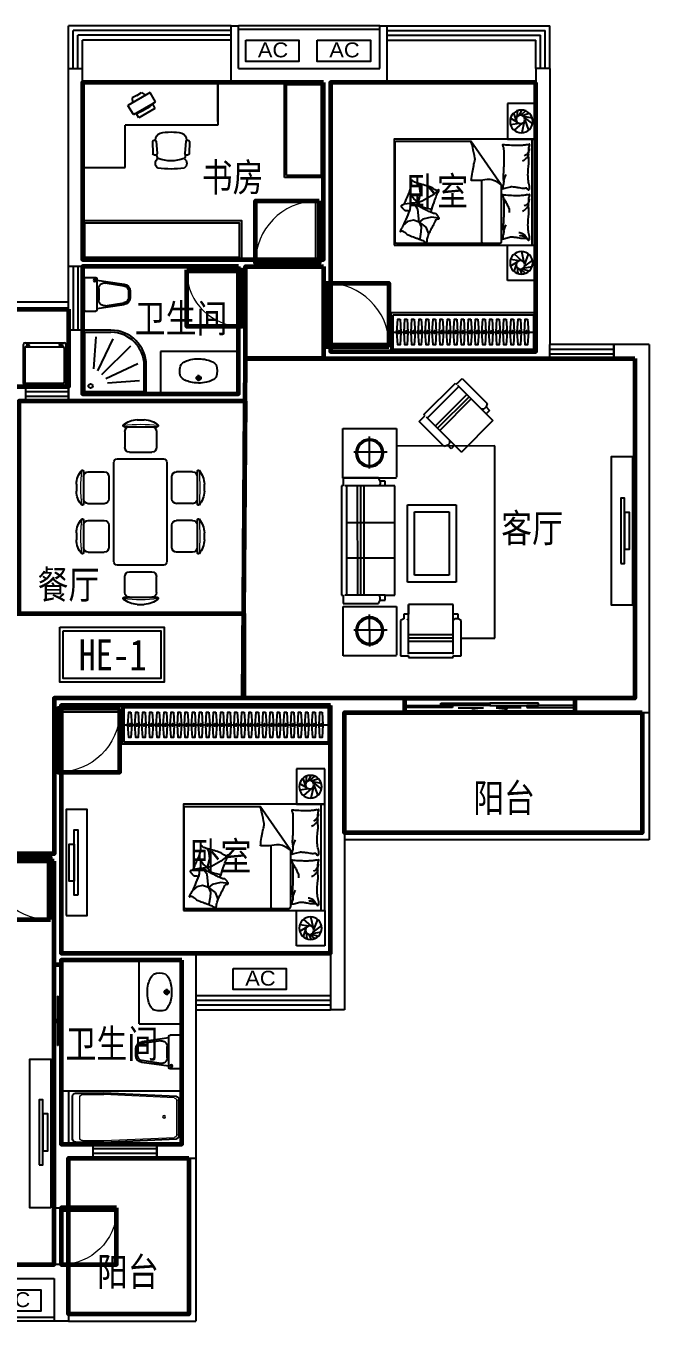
# Model space of a CAD drawing. Extents: x -454651 to -430251, y -755014 to -736714.
# Drawn here: x -439051 to -430251, y -755014 to -736714 of the extents above; entities that cross this region are included whole.
import ezdxf

# ---------------------------------------------------------------- set-up
doc = ezdxf.new("R2010")
doc.units = 0
doc.header["$LTSCALE"] = 1000
doc.header["$MEASUREMENT"] = 0
doc.layers.get('0').update_dxf_attribs({"linetype": 'CONTINUOUS'})
for name, color, linetype in [('0-栏杆', 165, 'CONTINUOUS'), ('area', 6, 'CONTINUOUS'), ('BATH', 8, 'CONTINUOUS'), ('F', 8, 'CONTINUOUS'), ('FUR', 8, 'CONTINUOUS'), ('K_EQUIPMENT', 89, 'CONTINUOUS'), ('LVTRY', 187, 'CONTINUOUS'), ('text', 75, 'CONTINUOUS'), ('WALL', 2, 'CONTINUOUS'), ('WC', 157, 'CONTINUOUS'), ('WINDOW', 4, 'CONTINUOUS'), ('家具', 8, 'CONTINUOUS')]:
    doc.layers.add(name, color=color, linetype=linetype)
doc.layers.add('GT_书房', color=205, linetype='CONTINUOUS', lineweight=60, true_color=0x8059a6)
for name, color, linetype, lineweight in [('GT_卧室', 1, 'CONTINUOUS', 60), ('GT_卫生间', 5, 'CONTINUOUS', 60), ('GT_客厅', 2, 'CONTINUOUS', 60), ('GT_过道', 30, 'CONTINUOUS', 60), ('GT_门', 245, 'CONTINUOUS', 60), ('GT_阳台', 6, 'CONTINUOUS', 60), ('GT_餐厅', 3, 'CONTINUOUS', 60)]:
    doc.layers.add(name, color=color, linetype=linetype, lineweight=lineweight)
doc.layers.get('area').off()
doc.styles.add('DIM_FONT', font='ZBTXT.shx', dxfattribs={"width": 0.8})
doc.styles.add('HZ', font='zbtxt.shx', dxfattribs={"bigfont": 'zbhz.shx'})
doc.styles.add('黑体', font='simhei.ttf')

# ---------------------------------------------------------------- blocks, each defined once
blk = doc.blocks.new('$PLAN$00000401')
for p, q in [((-276, 0), (276, 0)), ((-300, -576), (-300, -24)), ((-276, -528), (-276, -36)), ((-264, -24), (264, -24)), ((276, -36), (276, -528)), ((300, -24), (300, -576)), ((264, -540), (-264, -540)), ((276, -600), (-276, -600)), ((-218, -582), (-242, -558))]:
    blk.add_line(p, q)
for centre, radius in [((-230, -570), 23.2), ((-230, -570), 17.2), ((234, -568), 17.2)]:
    blk.add_circle(centre, radius)
for centre, radius, start, end in [((-276, -24), 24, 90, 180), ((276, -24), 24, 0, 90), ((-264, -36), 12, 90, 180), ((264, -36), 12, 0, 90), ((-264, -528), 12, 180, 270), ((264, -528), 12, 270, 360), ((-276, -576), 24, 180, 270), ((276, -576), 24, 270, 360)]:
    blk.add_arc(centre, radius, start, end)
blk = doc.blocks.new('A$C4CF52FF8')
at = {"layer": 'WC'}
for p, q in [((0, 635), (0, 485)), ((15, 650), (460, 650)), ((475, 635), (475, 485)), ((14, 470), (461, 470)), ((37, 470), (92, 87)), ((157, 445), (318, 445)), ((438, 470), (383, 87)), ((77, 355), (117, 90)), ((398, 355), (358, 90)), ((191, 25), (284, 25)), ((191, 0), (284, 0))]:
    blk.add_line(p, q, dxfattribs=at)
blk.add_circle((40, 504), 16.5, dxfattribs=at)
for centre, radius, start, end in [((15, 635), 15, 90, 180), ((460, 635), 15, 360, 450), ((15, 485), 15, 180, 270), ((157, 365), 80, 90, 187.4119), ((318, 365), 80, 352.5881, 450), ((460, 485), 15, 270, 360), ((191, 100), 100, 187.4119, 270), ((191, 100), 75, 187.4119, 270), ((284, 100), 75, 270, 352.5881), ((284, 100), 100, 270, 352.5881)]:
    blk.add_arc(centre, radius, start, end, dxfattribs=at)
at = {"layer": 'WC', "style": 'DIM_FONT', "oblique": -180, "text_generation_flag": 4, "width": 0.8, "flags": 9}
for tag in ['YSIZE', 'XSIZE']:
    blk.add_attdef(tag, (237, 650), '', height=0.5, rotation=180, dxfattribs=at)
blk = doc.blocks.new('A$C7D3573B7')
at = {"layer": 'WC'}
for p, q in [((242, 395), (243, 305)), ((197, 349), (287, 350))]:
    blk.add_line(p, q, dxfattribs=at)
at = {"layer": 'WC', "ltscale": 10}
for p, q in [((490, 335), (492, 332)), ((492, 328), (493, 332))]:
    blk.add_line(p, q, dxfattribs=at)
for points in [[(-11, 334, -0.098208), (49, 381, -0.066287), (132, 409, -0.052428), (243, 420, -0.052428), (353, 407, -0.066287), (436, 377, -0.093876), (493, 332, -0.171377)], [(-11, 334, 0.172546), (-9, 165, 0.726395)], [(495, 329, -0.172546), (490, 160, -0.726395)], [(490, 160, -0.091341), (433, 117, -0.066287), (350, 88, -0.052428), (240, 77, -0.052428), (129, 90, -0.066287), (47, 120, -0.091756), (-9, 165, -0.171377)]]:
    blk.add_lwpolyline(points, format="xyb", dxfattribs=at)
at = {"layer": 'WC'}
blk.add_circle((242, 350), 30, dxfattribs=at)
at = {"layer": 'WC', "ltscale": 10}
blk.add_circle((242, 350), 25, dxfattribs=at)
blk.add_arc((492, 332), 1, 359.4693, 408.1469, dxfattribs=at)
blk = doc.blocks.new('淋浴间800x800')
at = {"layer": 'WC'}
for p, q in [((356, 800), (0, 800)), ((0, 0), (0, 800)), ((356, 773), (27, 773)), ((27, 27), (27, 773)), ((141, 314), (172, 716)), ((192, 290), (386, 692)), ((243, 243), (604, 603)), ((290, 192), (693, 383)), ((773, 27), (773, 356)), ((800, 0), (800, 356)), ((313, 140), (715, 168)), ((773, 27), (27, 27)), ((800, 0), (0, 0))]:
    blk.add_line(p, q, dxfattribs=at)
blk.add_circle((100, 100), 26.7, dxfattribs=at)
for radius in [444, 418]:
    blk.add_arc((356, 356), radius, 0, 90, dxfattribs=at)
blk = doc.blocks.new('A$C79890BC7')
at = {"color": 252}
for points in [[(2140, 718159), (2091, 718159), (2091, 719080), (2140, 719080)], [(2091, 718359), (2018, 718359), (2018, 718880), (2091, 718880)]]:
    blk.add_lwpolyline(points, close=True, dxfattribs=at)
blk = doc.blocks.new('A$C451C0F04')
at = {"layer": 'F'}
for p, q in [((462, 3942, 0), (108, 3588, 0)), ((526, 3846, 0), (124, 3444, 0)), ((542, 3862, 0), (462, 3942, 0)), ((558, 3878, 0), (542, 3862, 0)), ((1004, 3432, 0), (558, 3878, 0)), ((365, 3685, 0), (811, 3239, 0)), ((397, 3717, 0), (843, 3271, 0)), ((956, 3384, 0), (510, 3830, 0)), ((124, 3540, 0), (75, 3492, 0)), ((75, 3492, 0), (124, 3444, 0)), ((108, 3588, 0), (124, 3540, 0)), ((124, 3540, 0), (156, 3508, 0)), ((156, 3508, 0), (188, 3508, 0)), ((333, 3653, 0), (779, 3207, 0)), ((124, 3444, 0), (27, 3347, 0)), ((27, 3347, 0), (473, 2901, 0)), ((972, 3400, 0), (473, 2901, 0)), ((714, 2982, 0), (1068, 3335, 0)), ((988, 3416, 0), (1004, 3432, 0)), ((1068, 3335, 0), (988, 3416, 0)), ((2145, 3234, 0), (1391, 3234, 0)), ((1391, 3234, 0), (1391, 2546, 0)), ((1768, 2669, 0), (1768, 3121, 0)), ((2145, 2535, 0), (2145, 3234, 0)), ((0, 273, 0), (1, 2989, 0)), ((1, 2989, 0), (1391, 2988, 0)), ((473, 2901, 0), (569, 2998, 0)), ((569, 2998, 0), (618, 2949, 0)), ((618, 2949, 0), (666, 2998, 0)), ((634, 3030, 0), (634, 3062, 0)), ((666, 2998, 0), (634, 3030, 0)), ((666, 2998, 0), (714, 2982, 0)), ((1522, 2900, 0), (1993, 2900, 0)), ((1391, 2535, 0), (2145, 2535, 0)), ((1414, 2426, 0), (1551, 2426, 0)), ((1414, 879, 0), (1414, 2426, 0)), ((1551, 2494, 0), (1619, 2494, 0)), ((1551, 2426, 0), (1551, 2494, 0)), ((1551, 2426, 0), (1642, 2426, 0)), ((1619, 2494, 0), (1642, 2540, 0)), ((1619, 2494, 0), (1619, 2449, 0)), ((1619, 2449, 0), (1642, 2426, 0)), ((1642, 2540, 0), (2142, 2539, 0)), ((1642, 2426, 0), (2120, 2426, 0)), ((1846, 879, 0), (1847, 2426, 0)), ((1892, 879, 0), (1892, 2426, 0)), ((1937, 879, 0), (1938, 2426, 0)), ((2097, 2426, 0), (2097, 879, 0)), ((2142, 2539, 0), (2142, 2426, 0)), ((2142, 2426, 0), (2165, 2426, 0)), ((2165, 2426, 0), (2165, 879, 0)), ((546, 2157, 0), (545, 1064, 0)), ((1234, 2157, 0), (546, 2157, 0)), ((1134, 2057, 0), (646, 2057, 0)), ((646, 2057, 0), (646, 1164, 0)), ((1133, 1164, 0), (1134, 2057, 0)), ((1233, 1064, 0), (1234, 2157, 0)), ((1414, 1903, 0), (2097, 1902, 0)), ((1414, 1402, 0), (2097, 1402, 0)), ((646, 1164, 0), (1133, 1164, 0)), ((545, 1064, 0), (1233, 1064, 0)), ((588, 751, 0), (1218, 751, 0)), ((588, 614, 0), (588, 751, 0)), ((1218, 751, 0), (1218, 614, 0)), ((1218, 46, 0), (1218, 751, 0)), ((1551, 879, 0), (1414, 879, 0)), ((1551, 811, 0), (1551, 879, 0)), ((1551, 879, 0), (1642, 879, 0)), ((1619, 811, 0), (1551, 811, 0)), ((1619, 856, 0), (1642, 879, 0)), ((1619, 811, 0), (1619, 856, 0)), ((1642, 765, 0), (1619, 811, 0)), ((1642, 879, 0), (2119, 879, 0)), ((2142, 765, 0), (1642, 765, 0)), ((2142, 879, 0), (2142, 765, 0)), ((2165, 879, 0), (2142, 879, 0)), ((519, 614, 0), (588, 614, 0)), ((519, 546, 0), (519, 614, 0)), ((587, 46, 0), (588, 614, 0)), ((1218, 614, 0), (1286, 614, 0)), ((1286, 614, 0), (1286, 546, 0)), ((2144, 721, 0), (1391, 721, 0)), ((1391, 721, 0), (1391, 33, 0)), ((1767, 156, 0), (1768, 608, 0)), ((2144, 23, 0), (2144, 721, 0)), ((474, 523, 0), (519, 546, 0)), ((474, 23, 0), (474, 523, 0)), ((519, 546, 0), (565, 546, 0)), ((565, 546, 0), (588, 523, 0)), ((1243, 546, 0), (1220, 523, 0)), ((1286, 546, 0), (1332, 523, 0)), ((1332, 523, 0), (1332, 23, 0)), ((1521, 388, 0), (1992, 388, 0)), ((474, 273, 0), (0, 273, 0)), ((588, 319, 0), (1218, 319, 0)), ((588, 273, 0), (1218, 273, 0)), ((588, 228, 0), (1218, 228, 0)), ((587, 23, 0), (474, 23, 0)), ((587, 0, 0), (587, 23, 0)), ((1218, 0, 0), (587, 0, 0)), ((1218, 68, 0), (587, 68, 0)), ((1218, 23, 0), (1218, 0, 0)), ((1332, 23, 0), (1218, 23, 0)), ((1391, 23, 0), (2144, 23, 0))]:
    blk.add_line(p, q, dxfattribs=at)
for centre, radius in [((1768, 2890, 0), 196), ((1768, 2890, 0), 176), ((1768, 377, 0), 196), ((1768, 377, 0), 176)]:
    blk.add_circle(centre, radius, dxfattribs=at)
blk = doc.blocks.new('dwaddddd')
at = {"layer": 'F'}
for p, q in [((803767, 162572), (804227, 162572)), ((803772, 162504), (803772, 162279)), ((803947, 162672), (804047, 162672)), ((804222, 162504), (804222, 162279)), ((804454, 162572), (804914, 162572)), ((804459, 162504), (804459, 162279)), ((804634, 162672), (804733, 162672)), ((804909, 162504), (804909, 162279)), ((805040, 162143), (803640, 162143)), ((803840, 162212), (804155, 162212)), ((804526, 162212), (804841, 162212)), ((803136, 161993), (803136, 161533)), ((803203, 161988), (803428, 161988)), ((803590, 162093), (803590, 161443)), ((805090, 161443), (805090, 162093)), ((805478, 161988), (805253, 161988)), ((805545, 161993), (805545, 161533)), ((803036, 161813), (803036, 161714)), ((803496, 161921), (803496, 161606)), ((805185, 161921), (805185, 161606)), ((805645, 161813), (805645, 161714)), ((803203, 161538), (803428, 161538)), ((805478, 161538), (805253, 161538)), ((803640, 161393), (805040, 161393)), ((803772, 161031), (803772, 161256)), ((804155, 161323), (803840, 161323)), ((804222, 161031), (804222, 161256)), ((804459, 161031), (804459, 161256)), ((804841, 161323), (804526, 161323)), ((804909, 161031), (804909, 161256)), ((804227, 160963), (803767, 160963)), ((804047, 160863), (803947, 160863)), ((804914, 160963), (804454, 160963)), ((804733, 160863), (804634, 160863))]:
    blk.add_line(p, q, dxfattribs=at)
for centre, radius, start, end in [((803758, 162588), 10, 130.7265, 202.67), ((803767, 162592), 20, 202.67, 270), ((803957, 162356), 316, 91.7651, 130.7265), ((803840, 162504), 67.5, 90, 180), ((804037, 162356), 316, 49.2735, 88.2349), ((804155, 162504), 67.5, 0, 90), ((804227, 162592), 20, 270, 337.33), ((804236, 162588), 10, 337.33, 49.2735), ((804445, 162588), 10, 130.7265, 202.67), ((804454, 162592), 20, 202.67, 270), ((804644, 162356), 316, 91.7651, 130.7265), ((804526, 162504), 67.5, 90, 180), ((804724, 162356), 316, 49.2735, 88.2349), ((804841, 162504), 67.5, 0, 90), ((804914, 162592), 20, 270, 337.33), ((804923, 162588), 10, 337.33, 49.2735), ((803640, 162093), 50, 90, 180), ((803840, 162279), 67.5, 180, 270), ((804155, 162279), 67.5, 270, 0), ((804526, 162279), 67.5, 180, 270), ((804841, 162279), 67.5, 270, 0), ((805040, 162093), 50, 0, 90), ((803351, 161803), 316, 139.2735, 178.2349), ((803120, 162002), 10, 67.33, 139.2735), ((803116, 161993), 20, 360, 67.33), ((803203, 161921), 67.5, 90, 180), ((803428, 161921), 67.5, 360, 90), ((805253, 161921), 67.5, 90, 180), ((805478, 161921), 67.5, 0, 90), ((805565, 161993), 20, 112.67, 180), ((805561, 162002), 10, 40.7265, 112.67), ((805330, 161803), 316, 1.7651, 40.7265), ((803351, 161723), 316, 181.7651, 220.7265), ((803203, 161606), 67.5, 180, 270), ((803428, 161606), 67.5, 270, 360), ((805253, 161606), 67.5, 180, 270), ((805478, 161606), 67.5, 270, 0), ((805330, 161723), 316, 319.2735, 358.2349), ((803120, 161524), 10, 220.7265, 292.67), ((803116, 161533), 20, 292.67, 360), ((803640, 161443), 50, 180, 270), ((805040, 161443), 50, 270, 0), ((805565, 161533), 20, 180, 247.33), ((805561, 161524), 10, 247.33, 319.2735), ((803840, 161256), 67.5, 90, 180), ((804155, 161256), 67.5, 0, 90), ((804526, 161256), 67.5, 90, 180), ((804841, 161256), 67.5, 0, 90), ((803758, 160947), 10, 157.33, 229.2735), ((803767, 160943), 20, 90, 157.33), ((803957, 161179), 316, 229.2735, 268.2349), ((803840, 161031), 67.5, 180, 270), ((804037, 161179), 316, 271.7651, 310.7265), ((804155, 161031), 67.5, 270, 0), ((804227, 160943), 20, 22.67, 90), ((804236, 160947), 10, 310.7265, 22.67), ((804454, 160943), 20, 90, 157.33), ((804445, 160947), 10, 157.33, 229.2735), ((804644, 161179), 316, 229.2735, 268.2349), ((804526, 161031), 67.5, 180, 270), ((804724, 161179), 316, 271.7651, 310.7265), ((804841, 161031), 67.5, 270, 0), ((804914, 160943), 20, 22.67, 90), ((804923, 160947), 10, 310.7265, 22.67)]:
    blk.add_arc(centre, radius, start, end, dxfattribs=at)
at = {"layer": 'F', "lineweight": 13}
for centre, start, end in [((803997, 159894), 84.8023, 95.1977), ((804684, 159894), 84.8023, 95.1977), ((805814, 161763), 174.8023, 185.1977), ((802867, 161763), 354.8023, 5.1977), ((803997, 163641), 264.8023, 275.1977), ((804684, 163641), 264.8023, 275.1977)]:
    blk.add_arc(centre, 2713, start, end, dxfattribs=at)
blk = doc.blocks.new('*U26')
blk.add_line((-970, -275), (1013, -275))
for points in [[(-1000, 0), (1043, 0), (1043, -550), (-1000, -550)], [(-970, -30), (1013, -30), (1013, -520), (-970, -520)]]:
    blk.add_lwpolyline(points, close=True)
at = {"elevation": 0}
for points in [[(-874, -95), (-862, -275), (-874, -455), (-906, -455), (-918, -275), (-906, -95)], [(-774, -95), (-762, -275), (-774, -455), (-806, -455), (-818, -275), (-806, -95)], [(-674, -95), (-662, -275), (-674, -455), (-706, -455), (-718, -275), (-706, -95)], [(-574, -95), (-562, -275), (-574, -455), (-606, -455), (-618, -275), (-606, -95)], [(-474, -95), (-462, -275), (-474, -455), (-506, -455), (-518, -275), (-506, -95)], [(-374, -95), (-362, -275), (-374, -455), (-406, -455), (-418, -275), (-406, -95)], [(-274, -95), (-262, -275), (-274, -455), (-306, -455), (-318, -275), (-306, -95)], [(-174, -95), (-162, -275), (-174, -455), (-206, -455), (-218, -275), (-206, -95)], [(-74, -95), (-62, -275), (-74, -455), (-106, -455), (-118, -275), (-106, -95)], [(26, -95), (38, -275), (26, -455), (-6, -455), (-18, -275), (-6, -95)], [(126, -95), (138, -275), (126, -455), (94, -455), (82, -275), (94, -95)], [(226, -95), (238, -275), (226, -455), (194, -455), (182, -275), (194, -95)], [(326, -95), (338, -275), (326, -455), (294, -455), (282, -275), (294, -95)], [(426, -95), (438, -275), (426, -455), (394, -455), (382, -275), (394, -95)], [(526, -95), (538, -275), (526, -455), (494, -455), (482, -275), (494, -95)], [(626, -95), (638, -275), (626, -455), (594, -455), (582, -275), (594, -95)], [(726, -95), (738, -275), (726, -455), (694, -455), (682, -275), (694, -95)], [(826, -95), (838, -275), (826, -455), (794, -455), (782, -275), (794, -95)], [(926, -95), (938, -275), (926, -455), (894, -455), (882, -275), (894, -95)]]:
    blk.add_lwpolyline(points, close=True, dxfattribs=at)
at = {"ltscale": 15, "elevation": 0}
for points in [[(-894, -255), (-886, -255), (-886, -295), (-894, -295)], [(-794, -255), (-786, -255), (-786, -295), (-794, -295)], [(-694, -255), (-686, -255), (-686, -295), (-694, -295)], [(-594, -255), (-586, -255), (-586, -295), (-594, -295)], [(-494, -255), (-486, -255), (-486, -295), (-494, -295)], [(-394, -255), (-386, -255), (-386, -295), (-394, -295)], [(-294, -255), (-286, -255), (-286, -295), (-294, -295)], [(-194, -255), (-186, -255), (-186, -295), (-194, -295)], [(-94, -255), (-86, -255), (-86, -295), (-94, -295)], [(6, -255), (14, -255), (14, -295), (6, -295)], [(106, -255), (114, -255), (114, -295), (106, -295)], [(206, -255), (214, -255), (214, -295), (206, -295)], [(306, -255), (314, -255), (314, -295), (306, -295)], [(406, -255), (414, -255), (414, -295), (406, -295)], [(506, -255), (514, -255), (514, -295), (506, -295)], [(606, -255), (614, -255), (614, -295), (606, -295)], [(706, -255), (714, -255), (714, -295), (706, -295)], [(806, -255), (814, -255), (814, -295), (806, -295)], [(906, -255), (914, -255), (914, -295), (906, -295)]]:
    blk.add_lwpolyline(points, close=True, dxfattribs=at)
blk = doc.blocks.new('*U27')
blk.add_line((-970, -275), (1913, -275))
for points in [[(-1000, 0), (1943, 0), (1943, -550), (-1000, -550)], [(-970, -30), (1913, -30), (1913, -520), (-970, -520)]]:
    blk.add_lwpolyline(points, close=True)
at = {"elevation": 0}
for points in [[(-874, -95), (-862, -275), (-874, -455), (-906, -455), (-918, -275), (-906, -95)], [(-774, -95), (-762, -275), (-774, -455), (-806, -455), (-818, -275), (-806, -95)], [(-674, -95), (-662, -275), (-674, -455), (-706, -455), (-718, -275), (-706, -95)], [(-574, -95), (-562, -275), (-574, -455), (-606, -455), (-618, -275), (-606, -95)], [(-474, -95), (-462, -275), (-474, -455), (-506, -455), (-518, -275), (-506, -95)], [(-374, -95), (-362, -275), (-374, -455), (-406, -455), (-418, -275), (-406, -95)], [(-274, -95), (-262, -275), (-274, -455), (-306, -455), (-318, -275), (-306, -95)], [(-174, -95), (-162, -275), (-174, -455), (-206, -455), (-218, -275), (-206, -95)], [(-74, -95), (-62, -275), (-74, -455), (-106, -455), (-118, -275), (-106, -95)], [(26, -95), (38, -275), (26, -455), (-6, -455), (-18, -275), (-6, -95)], [(126, -95), (138, -275), (126, -455), (94, -455), (82, -275), (94, -95)], [(226, -95), (238, -275), (226, -455), (194, -455), (182, -275), (194, -95)], [(326, -95), (338, -275), (326, -455), (294, -455), (282, -275), (294, -95)], [(426, -95), (438, -275), (426, -455), (394, -455), (382, -275), (394, -95)], [(526, -95), (538, -275), (526, -455), (494, -455), (482, -275), (494, -95)], [(626, -95), (638, -275), (626, -455), (594, -455), (582, -275), (594, -95)], [(726, -95), (738, -275), (726, -455), (694, -455), (682, -275), (694, -95)], [(826, -95), (838, -275), (826, -455), (794, -455), (782, -275), (794, -95)], [(926, -95), (938, -275), (926, -455), (894, -455), (882, -275), (894, -95)], [(1026, -95), (1038, -275), (1026, -455), (994, -455), (982, -275), (994, -95)], [(1126, -95), (1138, -275), (1126, -455), (1094, -455), (1082, -275), (1094, -95)], [(1226, -95), (1238, -275), (1226, -455), (1194, -455), (1182, -275), (1194, -95)], [(1326, -95), (1338, -275), (1326, -455), (1294, -455), (1282, -275), (1294, -95)], [(1426, -95), (1438, -275), (1426, -455), (1394, -455), (1382, -275), (1394, -95)], [(1526, -95), (1538, -275), (1526, -455), (1494, -455), (1482, -275), (1494, -95)], [(1626, -95), (1638, -275), (1626, -455), (1594, -455), (1582, -275), (1594, -95)], [(1726, -95), (1738, -275), (1726, -455), (1694, -455), (1682, -275), (1694, -95)], [(1826, -95), (1838, -275), (1826, -455), (1794, -455), (1782, -275), (1794, -95)]]:
    blk.add_lwpolyline(points, close=True, dxfattribs=at)
at = {"ltscale": 15, "elevation": 0}
for points in [[(-894, -255), (-886, -255), (-886, -295), (-894, -295)], [(-794, -255), (-786, -255), (-786, -295), (-794, -295)], [(-694, -255), (-686, -255), (-686, -295), (-694, -295)], [(-594, -255), (-586, -255), (-586, -295), (-594, -295)], [(-494, -255), (-486, -255), (-486, -295), (-494, -295)], [(-394, -255), (-386, -255), (-386, -295), (-394, -295)], [(-294, -255), (-286, -255), (-286, -295), (-294, -295)], [(-194, -255), (-186, -255), (-186, -295), (-194, -295)], [(-94, -255), (-86, -255), (-86, -295), (-94, -295)], [(6, -255), (14, -255), (14, -295), (6, -295)], [(106, -255), (114, -255), (114, -295), (106, -295)], [(206, -255), (214, -255), (214, -295), (206, -295)], [(306, -255), (314, -255), (314, -295), (306, -295)], [(406, -255), (414, -255), (414, -295), (406, -295)], [(506, -255), (514, -255), (514, -295), (506, -295)], [(606, -255), (614, -255), (614, -295), (606, -295)], [(706, -255), (714, -255), (714, -295), (706, -295)], [(806, -255), (814, -255), (814, -295), (806, -295)], [(906, -255), (914, -255), (914, -295), (906, -295)], [(1006, -255), (1014, -255), (1014, -295), (1006, -295)], [(1106, -255), (1114, -255), (1114, -295), (1106, -295)], [(1206, -255), (1214, -255), (1214, -295), (1206, -295)], [(1306, -255), (1314, -255), (1314, -295), (1306, -295)], [(1406, -255), (1414, -255), (1414, -295), (1406, -295)], [(1506, -255), (1514, -255), (1514, -295), (1506, -295)], [(1606, -255), (1614, -255), (1614, -295), (1606, -295)], [(1706, -255), (1714, -255), (1714, -295), (1706, -295)], [(1806, -255), (1814, -255), (1814, -295), (1806, -295)]]:
    blk.add_lwpolyline(points, close=True, dxfattribs=at)
blk = doc.blocks.new('bangong')
at = {"layer": '家具'}
for p, q in [((0, 0), (0, 1200)), ((0, 1200), (600, 1200)), ((600, 1200), (600, 601)), ((988, 832), (992, 1008)), ((1040, 828), (1054, 1003)), ((1458, 828), (1444, 1003)), ((1511, 832), (1506, 1008)), ((1032, 812), (1032, 818)), ((1467, 812), (1466, 818)), ((1467, 812), (1466, 818)), ((1910, 601), (600, 601)), ((1910, 0), (1910, 601)), ((717, 453), (641, 323)), ((717, 453), (1028, 272)), ((795, 497), (763, 440)), ((763, 440), (984, 311)), ((1022, 365), (795, 497)), ((953, 142), (641, 323)), ((702, 218), (706, 285)), ((767, 181), (702, 218)), ((1028, 272), (953, 142)), ((991, 312), (1022, 365)), ((600, 0), (0, 0)), ((600, 0), (1910, 0)), ((767, 181), (832, 143)), ((832, 143), (888, 180))]:
    blk.add_line(p, q, dxfattribs=at)
for centre, radius, start, end in [((1106, 1142), 78.5, 120.3927, 239.6073), ((1249, -200), 1422, 82.5907, 97.4093), ((1249, 591), 516, 69.209, 110.791), ((1393, 1142), 78.5, 300.3927, 59.6073), ((1022, 996), 32.5, 12.8663, 157.8436), ((1228, 994), 182, 153.7878, 172.6653), ((1273, 994), 182, 8.0952, 26.382), ((1476, 996), 32.5, 22.1564, 167.1337), ((1015, 841), 28.6, 198.7162, 333.9569), ((1122, 804), 91, 175, 253.8913), ((1376, 804), 91, 286.1087, 5), ((1483, 841), 28.6, 206.0431, 341.2838), ((1249, 1339), 641, 256.275, 283.725), ((605, -98), 555, 43.4291, 76.17)]:
    blk.add_arc(centre, radius, start, end, dxfattribs=at)
blk = doc.blocks.new('KTJ')
blk.add_lwpolyline([(-274, 148), (476, 148), (476, -152), (-274, -152)], close=True)
at = {"style": 'HZ', "width": 1.1}
blk.add_text('AC', height=210, dxfattribs=at).set_placement((-104, -95))
blk = doc.blocks.new('66666')
at = {"layer": 'FUR'}
for p, q in [((-313037, -721735), (-313037, -721235)), ((-313037, -721235), (-312637, -721235)), ((-312845, -721403), (-312945, -721372)), ((-312824, -721398), (-312892, -721337)), ((-312805, -721400), (-312840, -721326)), ((-312773, -721423), (-312783, -721334)), ((-312762, -721465), (-312727, -721366)), ((-312637, -721235), (-312637, -721735)), ((-312875, -721433), (-312989, -721521)), ((-312859, -721411), (-312985, -721436)), ((-312881, -721465), (-312935, -721609)), ((-312874, -721488), (-312838, -721646)), ((-312847, -721512), (-312734, -721612)), ((-312807, -721516), (-312680, -721533)), ((-312779, -721500), (-312679, -721441)), ((-312637, -721735), (-313037, -721735)), ((-312985, -723235), (-312985, -721735)), ((-312548, -722382), (-312121, -721764)), ((-311069, -721764), (-312121, -721764)), ((-311049, -723190), (-311049, -721784)), ((-312548, -722382), (-312548, -723190)), ((-312276, -723190), (-312276, -722320)), ((-311669, -722458), (-311565, -722537)), ((-311410, -722501), (-311397, -722399)), ((-311397, -722399), (-311377, -722363)), ((-311268, -722515), (-311268, -722422)), ((-311565, -722537), (-311434, -722612)), ((-311434, -722612), (-311379, -722630)), ((-311379, -722630), (-311420, -722687)), ((-311379, -722630), (-311410, -722501)), ((-311379, -722630), (-311316, -722581)), ((-311379, -722630), (-311285, -722642)), ((-311337, -722676), (-311328, -722663)), ((-311316, -722581), (-311268, -722515)), ((-311270, -722644), (-311175, -722655)), ((-311669, -722854), (-311566, -722841)), ((-311478, -722707), (-311567, -722727)), ((-311566, -722841), (-311443, -722866)), ((-311420, -722687), (-311478, -722707)), ((-311392, -722911), (-311373, -722725)), ((-311373, -722725), (-311337, -722676)), ((-311485, -722980), (-311523, -723075)), ((-311392, -722911), (-311485, -722980)), ((-311443, -722866), (-311392, -722911)), ((-311392, -722911), (-311419, -722978)), ((-311419, -722978), (-311416, -723047)), ((-311392, -722911), (-311309, -722880)), ((-311309, -722880), (-311227, -722901)), ((-311227, -722901), (-311164, -722954)), ((-312528, -723210), (-311069, -723210)), ((-311523, -723075), (-311519, -723099)), ((-311416, -723047), (-311399, -723145)), ((-311399, -723145), (-311392, -723148)), ((-312638, -723235), (-313037, -723235)), ((-312637, -723235), (-313037, -723235)), ((-313037, -723235), (-313037, -723735)), ((-312881, -723505), (-312935, -723362)), ((-312874, -723483), (-312838, -723325)), ((-312847, -723459), (-312734, -723359)), ((-312637, -723735), (-312637, -723235)), ((-312875, -723537), (-312989, -723450)), ((-312859, -723560), (-312985, -723535)), ((-312845, -723568), (-312945, -723599)), ((-312824, -723573), (-312892, -723634)), ((-312805, -723570), (-312840, -723645)), ((-312807, -723455), (-312680, -723438)), ((-312773, -723548), (-312783, -723637)), ((-312779, -723471), (-312679, -723530)), ((-312762, -723506), (-312727, -723605)), ((-313037, -723735), (-312637, -723735))]:
    blk.add_line(p, q, dxfattribs=at)
blk.add_lwpolyline([(-311037, -723235), (-313037, -723235), (-313037, -721735), (-311037, -721735)], close=True, dxfattribs=at)
for points in [[(-312910, -722425, -0.263368), (-312929, -722453, -0.494818), (-312948, -722444, -0.049225), (-312949, -722426, -0.036831), (-312948, -722403, -0.031893), (-312940, -722365, 0.035782), (-312933, -722331, 0.032941), (-312927, -722241, 0.026564), (-312933, -722130, 0.017905), (-312938, -722092, -0.033397), (-312940, -722072, -0.03204), (-312939, -722035, 0.018442), (-312936, -721971, 0.010837), (-312937, -721906, 0.014624), (-312940, -721858, 0.111249), (-312947, -721836, -0.153708), (-312951, -721819, -0.076444), (-312950, -721811, -0.215512), (-312948, -721809, -0.585858), (-312945, -721812, 0.363489), (-312942, -721817, 0.191716), (-312931, -721817, -0.129675), (-312914, -721815, -0.01735), (-312897, -721818, 0.019326), (-312882, -721821, 0.018818), (-312814, -721827, 0.021828), (-312754, -721828, 0.006204), (-312721, -721827, 0.001963), (-312614, -721821, 0.028341), (-312578, -721816, -0.117014), (-312569, -721817, -0.36606), (-312568, -721818, -0.03973), (-312570, -721832, -0.048309), (-312576, -721846, 0.062981), (-312580, -721856, 0.04058), (-312583, -721880, 0.014345), (-312585, -721946, 0.005484), (-312585, -722072, 0.007153), (-312582, -722168, 0.008762), (-312579, -722211, -0.008153), (-312576, -722256, -0.06251), (-312581, -722313, 0.078669), (-312583, -722359, 0.047825), (-312578, -722381, -0.034494), (-312570, -722412, -0.023571), (-312567, -722437, -0.510228), (-312569, -722438), (-312599, -722431), (-312681, -722410, 0.073041), (-312701, -722408, 0.023305), (-312762, -722414, 0.018299), (-312785, -722418, -0.01097), (-312823, -722425, -0.042281), (-312857, -722428, -0.027201), (-312910, -722425)], [(-312942, -721869, 0.088153), (-312938, -721904, 0.088153), (-312923, -721935, 0.077547), (-312902, -721957, 0.077547), (-312874, -721971)], [(-312125, -722321, 0.007867), (-312143, -722204, 0.009508), (-312161, -722107, 0.006616), (-312175, -722042, -0.023828), (-312179, -722024, -0.080713), (-312178, -722005, -0.009591), (-312146, -721853, -0.013133), (-312138, -721819, -0.007859), (-312121, -721764)], [(-312936, -721951, 0.027842), (-312926, -721975, 0.048685), (-312918, -721988, 0.023666), (-312893, -722016, 0.031223), (-312873, -722035, 0.046801), (-312865, -722040, 0.023191), (-312848, -722048)], [(-312583, -722335, 0.009729), (-312592, -722308, 0.009729), (-312602, -722281, 0.007971), (-312611, -722259, 0.007971), (-312621, -722237)], [(-312548, -722382, -0.085272), (-312438, -722319, -0.124044), (-312351, -722309), (-312255, -722323), (-312125, -722321)], [(-311556, -722772, 0.025626), (-311559, -722760, 0.0108), (-311601, -722631, 0.00456), (-311632, -722543, 0.01125), (-311646, -722508, 0.069394), (-311657, -722489, -0.079756), (-311666, -722473, -0.106399), (-311669, -722458, -0.328642), (-311665, -722454, -0.299547), (-311659, -722456, 0.189917), (-311650, -722462, 0.033518), (-311640, -722463, 0.075627), (-311635, -722462, 0.053489), (-311627, -722459, 0.017838), (-311605, -722447, 0.038394), (-311581, -722430, -0.059529), (-311565, -722420, -0.035943), (-311539, -722409, -0.011245), (-311452, -722384, -0.006203), (-311413, -722373, 0.010783), (-311390, -722367, 0.019485), (-311377, -722363, 0.005062), (-311326, -722343, 0.101392), (-311301, -722326, -0.223768), (-311288, -722321, -0.25558), (-311283, -722325, -0.081563), (-311278, -722340, -0.071805), (-311278, -722357, 0.069985), (-311278, -722375, 0.03546), (-311265, -722434, 0.029432), (-311240, -722503, 0.001554), (-311226, -722537, -0.00152), (-311211, -722571, -0.004735), (-311196, -722606, 0.00382), (-311178, -722650, 0.296001), (-311146, -722672, -0.649774), (-311137, -722693, -0.02319), (-311142, -722698, 0.0288), (-311145, -722701, 0.005727), (-311151, -722708, -0.004358), (-311159, -722717, -0.027528), (-311176, -722734, -0.046214), (-311187, -722742, -0.194121), (-311204, -722745, 0.133719), (-311228, -722746, 0.005779), (-311250, -722754, 0.008882)], [(-312910, -723134, -0.263368), (-312929, -723162, -0.494818), (-312948, -723153, -0.049225), (-312949, -723136, -0.036831), (-312948, -723112, -0.031893), (-312940, -723074, 0.035782), (-312933, -723040, 0.032941), (-312927, -722950, 0.026564), (-312933, -722839, 0.017905), (-312938, -722802, -0.033397), (-312940, -722781, -0.03204), (-312939, -722744, 0.018442), (-312936, -722680, 0.010837), (-312937, -722615, 0.014624), (-312940, -722567, 0.111249), (-312947, -722545, -0.153708), (-312951, -722528, -0.076444), (-312950, -722520, -0.215512), (-312948, -722519, -0.585858), (-312945, -722521, 0.363489), (-312942, -722526, 0.191716), (-312931, -722526, -0.129675), (-312914, -722524, -0.01735), (-312897, -722527, 0.019326), (-312882, -722530, 0.018818), (-312814, -722536, 0.021828), (-312754, -722537, 0.006204), (-312721, -722536, 0.001963), (-312614, -722530, 0.028341), (-312578, -722526, -0.117014), (-312569, -722526, -0.36606), (-312568, -722527, -0.03973), (-312570, -722541, -0.048309), (-312576, -722555, 0.062981), (-312580, -722565, 0.04058), (-312583, -722589, 0.014345), (-312585, -722656, 0.005484), (-312585, -722781, 0.007153), (-312582, -722877, 0.008762), (-312579, -722920, -0.008153), (-312576, -722965, -0.06251), (-312581, -723023, 0.078669), (-312583, -723068, 0.047825), (-312578, -723091, -0.034494), (-312570, -723121, -0.023571), (-312567, -723147, -0.510228), (-312569, -723148), (-312599, -723140), (-312681, -723119, 0.073041), (-312701, -723118, 0.023305), (-312762, -723123, 0.018299), (-312785, -723127, -0.01097), (-312823, -723135, -0.042281), (-312857, -723138, -0.027201), (-312910, -723135)], [(-312942, -722579, 0.088153), (-312938, -722613, 0.088153), (-312923, -722644, 0.077547), (-312902, -722666, 0.077547), (-312874, -722680)], [(-312936, -722661, 0.027842), (-312926, -722684, 0.048685), (-312918, -722697, 0.023666), (-312893, -722725, 0.031223), (-312873, -722744, 0.046801), (-312865, -722749, 0.023191), (-312848, -722757)], [(-312582, -722575, 0.016108), (-312608, -722614, 0.024599), (-312623, -722641, 0.009477), (-312646, -722690, 0.015937), (-312659, -722719, 0.072521), (-312662, -722736, 0.033339), (-312662, -722772)], [(-312583, -723044, 0.009729), (-312592, -723017, 0.009729), (-312602, -722990, 0.007971), (-312611, -722968, 0.007971), (-312621, -722947)], [(-312910, -723135, -0.077379), (-312885, -723100, -0.077379), (-312850, -723074, -0.047525), (-312825, -723064, -0.047525), (-312799, -723059)], [(-312894, -723136, -0.05369), (-312881, -723122, -0.070312), (-312869, -723114, -0.015448), (-312860, -723110, -0.013244), (-312850, -723106, -0.082127), (-312832, -723103, -0.064164), (-312809, -723106)]]:
    blk.add_lwpolyline(points, format="xyb", dxfattribs=at)
blk.add_lwpolyline([(-311454, -723177, 0.101392), (-311478, -723196, -0.223768), (-311491, -723202, -0.25558), (-311496, -723199, -0.081563), (-311502, -723184, -0.071805), (-311503, -723167, 0.069985), (-311505, -723149, 0.03546), (-311522, -723091, 0.029432), (-311552, -723024, 0.001554), (-311569, -722992, -0.00152), (-311586, -722959, -0.004735), (-311604, -722925, 0.00382), (-311625, -722883, 0.296001), (-311659, -722863, -0.649774), (-311669, -722843, -0.02319), (-311665, -722838, 0.0288), (-311662, -722834, 0.005727), (-311657, -722827, -0.004358), (-311650, -722818, -0.027528), (-311634, -722799, -0.046214), (-311623, -722790, -0.194121), (-311607, -722786, 0.133719), (-311583, -722783, 0.011505), (-311541, -722764, 0.008882), (-311487, -722738, 0.012426), (-311419, -722701, -0.033612), (-311393, -722688), (-311336, -722665), (-311293, -722647, 0.224341), (-311280, -722633, -0.722772), (-311271, -722633, -0.103513), (-311270, -722636, 0.053465), (-311270, -722644, 0.030109), (-311265, -722667, -0.031436), (-311261, -722689, -0.05324), (-311261, -722704, 0.05518), (-311260, -722719, 0.056271), (-311254, -722744, 0.0108), (-311202, -722870, 0.00456), (-311164, -722954, 0.01125), (-311148, -722988, 0.069394), (-311135, -723006, -0.079756), (-311125, -723022, -0.106399), (-311121, -723037, -0.328642), (-311125, -723041, -0.299547), (-311131, -723039, 0.189917), (-311140, -723034, 0.033518), (-311151, -723034, 0.075627), (-311155, -723035, 0.053489), (-311163, -723038, 0.017838), (-311184, -723052, 0.038394), (-311207, -723071, -0.059529), (-311222, -723083, -0.035943), (-311247, -723095, -0.011245), (-311331, -723127, -0.006203), (-311370, -723141, 0.010783), (-311392, -723148, 0.019485), (-311405, -723154, 0.005062)], format="xyb", close=True, dxfattribs=at)
for centre, radius in [((-312833, -721486), 160), ((-312822, -721458), 60), ((-312833, -723485), 160), ((-312822, -723513), 60)]:
    blk.add_circle(centre, radius, dxfattribs=at)
for centre, start, end in [((-311069, -721784), 0, 90), ((-312528, -723190), 180, 270), ((-312296, -723190), 270, 0), ((-311069, -723190), 270, 0)]:
    blk.add_arc(centre, 20, start, end, dxfattribs=at)
at = {"layer": 'FUR', "oblique": -180, "text_generation_flag": 4, "width": 0.8, "flags": 9}
for tag, p in [('XSIZE', (-312833, -721486)), ('YSIZE', (-312833, -721486)), ('XSIZE', (-312833, -723485)), ('YSIZE', (-312833, -723485))]:
    blk.add_attdef(tag, p, '', height=0.5, rotation=180, dxfattribs=at)
blk = doc.blocks.new('$TCHSYS$WIN2D')
for p, q in [((-0.5, 0.5), (0.5, 0.5)), ((-0.5, 0.5), (-0.5, -0.5)), ((0.5, 0.5), (0.5, -0.5)), ((0.5, 0.167), (-0.5, 0.167)), ((0.5, -0.167), (-0.5, -0.167)), ((-0.5, -0.5), (0.5, -0.5))]:
    blk.add_line(p, q)
blk = doc.blocks.new('$DorLib2D$00000138')
at = {"color": 0, "linetype": 'Continuous'}
for p, q in [((-0.2875, 0), (-0.2875, 0.1538)), ((-0.2875, 0.1538), (0, 0.1538)), ((0, 0.1538), (0, 0)), ((0.2875, 0.1538), (0, 0.1538)), ((0.2875, 0), (0.2875, 0.1538)), ((-0.5, -0.1399), (-0.5, 0)), ((-0.5, 0), (-0.2187, 0)), ((0, 0), (-0.2875, 0)), ((-0.2187, 0), (-0.2187, -0.1399)), ((0, 0), (0.2875, 0)), ((0.2187, 0), (0.2187, -0.1399)), ((0.5, 0), (0.2187, 0)), ((0.5, 0), (0.5, -0.1946)), ((0.5, -0.1399), (0.5, 0)), ((-0.2187, -0.1399), (-0.5, -0.1399)), ((0.2187, -0.1399), (0.5, -0.1399)), ((-0.1857, -0.186), (-0.037, -0.186)), ((-0.037, -0.186), (-0.1019, -0.2583)), ((-0.1019, -0.2583), (-0.1019, -0.186)), ((0.1857, -0.186), (0.037, -0.186)), ((0.037, -0.186), (0.1019, -0.2583)), ((0.1019, -0.2583), (0.1019, -0.186))]:
    blk.add_line(p, q, dxfattribs=at)
blk = doc.blocks.new('$DorLib2D$00000001')
for p, q in [((0.45, 0.975), (0.5, 0.975)), ((0.45, 0), (0.45, 0.975)), ((0.5, 0), (0.5, 0.975)), ((0.5, 0), (0.45, 0))]:
    blk.add_line(p, q)
at = {"lineweight": 13}
blk.add_arc((0.475, 0), 0.975, 91.4693, 180, dxfattribs=at)
blk = doc.blocks.new('$DorLib2D$00000134')
at = {"color": 0, "linetype": 'Continuous'}
for p, q in [((-0.062, 0.037), (-0.933, 0.037)), ((-0.933, 0.037), (-0.933, -0.037)), ((-0.062, -0.037), (-0.062, 0.037)), ((-0.062, -0.037), (-0.933, -0.037))]:
    blk.add_line(p, q, dxfattribs=at)
blk = doc.blocks.new('$plan$00000339')
at = {"layer": 'BATH'}
for p, q in [((60, -70), (60, -680)), ((100, -30), (498, -30)), ((502, -30), (1524, -76)), ((1560, -116), (1560, -634)), ((100, -720), (498, -720)), ((1524, -674), (502, -720))]:
    blk.add_line(p, q, dxfattribs=at)
at = {"layer": 'BATH', "lineweight": 13}
for p, q in [((160, -90), (160, -660)), ((200, -50), (500, -50)), ((500, -50), (1495, -96)), ((1530, -136), (1530, -614)), ((200, -700), (500, -700)), ((1495, -654), (500, -700))]:
    blk.add_line(p, q, dxfattribs=at)
at = {"layer": 'BATH'}
for points in [[(0, 0), (1600, 0)], [(0, -750), (0, 0)], [(1600, 0), (1600, -750)], [(1600, -750), (0, -750)]]:
    blk.add_lwpolyline(points, dxfattribs=at)
at = {"layer": 'BATH', "lineweight": 13}
for radius in [20, 16]:
    blk.add_circle((1350, -386), radius, dxfattribs=at)
at = {"layer": 'BATH'}
for centre, start, end in [((100, -70), 90, 180), ((498, -70), 83.7966, 90), ((1520, -116), 0, 83.7966), ((100, -680), 180, 270), ((498, -680), 270, 276.2034), ((1520, -634), 276.2034, 0)]:
    blk.add_arc(centre, 40, start, end, dxfattribs=at)
at = {"layer": 'BATH', "lineweight": 13}
for centre, start, end in [((200, -90), 90, 180), ((1490, -136), 0, 83.3675), ((200, -660), 180, 270), ((1490, -614), 276.6325, 0)]:
    blk.add_arc(centre, 40, start, end, dxfattribs=at)

msp = doc.modelspace()

# ---------------------------------------------------------------- linework, layer by layer
at = {"color": 252}
for points in [[(-430483, -744897), (-430783, -744897), (-430783, -742797), (-430483, -742797)], [(-438485, -749285), (-438184, -749285), (-438184, -747785), (-438485, -747785)], [(-438697, -753414), (-438997, -753414), (-438997, -751314), (-438697, -751314)]]:
    msp.add_lwpolyline(points, close=True, dxfattribs=at)
at = {"layer": '0-栏杆'}
for p, q in [((-434051, -736714), (-436051, -736714)), ((-434051, -736764), (-436051, -736764)), ((-441051, -740614), (-438451, -740614)), ((-441051, -740714), (-438451, -740714)), ((-430351, -746414), (-430351, -748114)), ((-430251, -746414), (-430251, -748214)), ((-430351, -748114), (-434551, -748114)), ((-430251, -748214), (-434551, -748214)), ((-436751, -754914), (-436751, -752714)), ((-436651, -752714), (-436651, -755014)), ((-438651, -754964), (-439851, -754964)), ((-438651, -755014), (-439851, -755014)), ((-438451, -754914), (-436751, -754914)), ((-438451, -755014), (-436651, -755014))]:
    msp.add_line(p, q, dxfattribs=at)
at = {"layer": 'GT_书房'}
msp.add_lwpolyline([(-434851, -737514), (-436151, -737514), (-438251, -737514), (-438251, -740014), (-434851, -740014), (-434851, -737514)], dxfattribs=at)
at = {"layer": 'GT_卧室'}
for points in [[(-431851, -737514), (-434751, -737514), (-434751, -741314), (-431851, -741314), (-431851, -737514)], [(-434751, -746314), (-438551, -746314), (-438551, -749814), (-434751, -749814), (-434751, -746314)], [(-438651, -748514), (-439851, -748514), (-439851, -749214), (-439751, -749214), (-439751, -749914), (-442351, -749914), (-442351, -754214), (-438651, -754214), (-438651, -748514)]]:
    msp.add_lwpolyline(points, dxfattribs=at)
at = {"layer": 'GT_卫生间'}
for points in [[(-436051, -740114), (-438251, -740114), (-438251, -741914), (-436051, -741914), (-436051, -740114)], [(-436851, -749914), (-438551, -749914), (-438551, -752514), (-436851, -752514), (-436851, -749914)]]:
    msp.add_lwpolyline(points, dxfattribs=at)
at = {"layer": 'GT_客厅'}
msp.add_lwpolyline([(-430451, -741414), (-430451, -746214), (-435981, -746214), (-435951, -741414), (-430451, -741414)], dxfattribs=at)
at = {"layer": 'GT_过道'}
for points in [[(-434851, -740114), (-434851, -741414), (-435951, -741414), (-435951, -740114), (-434851, -740114)], [(-435973, -745014), (-435973, -746214), (-438651, -746214), (-438651, -748414), (-439751, -748414), (-439751, -746214), (-441051, -746214), (-441051, -745014), (-435973, -745014)]]:
    msp.add_lwpolyline(points, dxfattribs=at)
at = {"layer": 'GT_门'}
for points in [[(-434911, -739186), (-434911, -740064), (-435811, -740064), (-435811, -739186), (-434911, -739186)], [(-436781, -740160), (-436001, -740160), (-436001, -740960), (-436781, -740960), (-436781, -740160)], [(-433924, -741248), (-434801, -741248), (-434801, -740348), (-433924, -740348), (-433924, -741248)], [(-431301, -746214), (-431301, -746414), (-433701, -746414), (-433701, -746214), (-431301, -746214)], [(-437724, -746360), (-438601, -746360), (-438601, -747260), (-437724, -747260), (-437724, -746360)], [(-438702, -749341), (-438702, -748464), (-439602, -748464), (-439602, -749341), (-438702, -749341)], [(-438551, -749974), (-438551, -750774), (-438651, -750774), (-438651, -749974), (-438551, -749974)], [(-437771, -753414), (-438551, -753414), (-438551, -754214), (-437771, -754214), (-437771, -753434), (-437771, -753414)]]:
    msp.add_lwpolyline(points, dxfattribs=at)
at = {"layer": 'GT_阳台'}
for points in [[(-438451, -740714), (-438451, -741814), (-441051, -741814), (-441051, -740714), (-438451, -740714)], [(-430351, -746414), (-430351, -748114), (-434551, -748114), (-434551, -746414), (-430351, -746414)], [(-436751, -752714), (-436751, -754914), (-438451, -754914), (-438451, -752714), (-436751, -752714)]]:
    msp.add_lwpolyline(points, dxfattribs=at)
at = {"layer": 'GT_餐厅'}
msp.add_lwpolyline([(-435951, -742014), (-439151, -742014), (-439151, -745014), (-435973, -745014), (-435951, -742014)], dxfattribs=at)
at = {"layer": 'text', "color": 7}
for points in [[(-438573, -745210), (-437098, -745210), (-437098, -745986), (-438573, -745986)], [(-438523, -745260), (-437148, -745260), (-437148, -745936), (-438523, -745936)]]:
    msp.add_lwpolyline(points, close=True, dxfattribs=at)
at = {"layer": 'WALL'}
for p, q in [((-436151, -737514), (-436151, -736714)), ((-436151, -736714), (-436051, -736714)), ((-436051, -737314), (-436051, -736714)), ((-434051, -737314), (-434051, -736714)), ((-434051, -736714), (-433951, -736714)), ((-433951, -737514), (-433951, -736714)), ((-438451, -740114), (-438451, -737314)), ((-438451, -737314), (-438251, -737314)), ((-438251, -740014), (-438251, -737314)), ((-436051, -737314), (-434751, -737314)), ((-434751, -737314), (-434051, -737314)), ((-431851, -737314), (-431851, -741314)), ((-431651, -737314), (-431851, -737314)), ((-431651, -737314), (-431651, -741214)), ((-436151, -737514), (-434851, -737514)), ((-434851, -740014), (-434851, -737514)), ((-434751, -740114), (-434751, -737514)), ((-434751, -737514), (-433951, -737514)), ((-438251, -740014), (-435951, -740014)), ((-435811, -740014), (-435951, -740014)), ((-435811, -740114), (-435811, -740014)), ((-434851, -740014), (-434911, -740014)), ((-434911, -740014), (-434911, -740114)), ((-438251, -740114), (-438451, -740114)), ((-438251, -740114), (-436051, -740114)), ((-436051, -740114), (-436051, -740160)), ((-436051, -740160), (-435951, -740160)), ((-435951, -740114), (-435811, -740114)), ((-435951, -740160), (-435951, -740114)), ((-434911, -740114), (-434851, -740114)), ((-434851, -740114), (-434851, -740348)), ((-434751, -740348), (-434751, -740114)), ((-434851, -740348), (-434751, -740348)), ((-435951, -740960), (-436051, -740960)), ((-436051, -740960), (-436051, -741914)), ((-435951, -742014), (-435951, -740960)), ((-438251, -741014), (-438451, -741014)), ((-438451, -741014), (-438451, -741814)), ((-438251, -741914), (-438251, -741014)), ((-434751, -741248), (-434851, -741248)), ((-434851, -741248), (-434851, -741414)), ((-434751, -741314), (-434751, -741248)), ((-431851, -741314), (-434751, -741314)), ((-431651, -741414), (-431651, -741214)), ((-430251, -741214), (-430751, -741214)), ((-430751, -741214), (-430751, -741414)), ((-430251, -741214), (-430251, -746414)), ((-431751, -741414), (-434851, -741414)), ((-431751, -741414), (-431651, -741414)), ((-430751, -741414), (-430451, -741414)), ((-430451, -741414), (-430451, -746214)), ((-438451, -741814), (-438451, -742014)), ((-438451, -742014), (-438351, -742014)), ((-435951, -742014), (-438351, -742014)), ((-436051, -741914), (-438251, -741914)), ((-438651, -746214), (-434651, -746214)), ((-438651, -746214), (-438651, -746360)), ((-433701, -746214), (-434651, -746214)), ((-433701, -746414), (-433701, -746214)), ((-430451, -746214), (-431301, -746214)), ((-431301, -746214), (-431301, -746414)), ((-438651, -746360), (-438551, -746360)), ((-438551, -746314), (-434751, -746314)), ((-438551, -746360), (-438551, -746314)), ((-434751, -746314), (-434751, -750614)), ((-434551, -746414), (-433701, -746414)), ((-434551, -746414), (-434551, -750614)), ((-431301, -746414), (-430251, -746414)), ((-438551, -747260), (-438651, -747260)), ((-438651, -747260), (-438651, -748414)), ((-438551, -748414), (-438551, -747260)), ((-438651, -748414), (-438702, -748414)), ((-438702, -748414), (-438702, -748514)), ((-438551, -749814), (-438551, -748414)), ((-438702, -748514), (-438651, -748514)), ((-438651, -749914), (-438651, -748514)), ((-438651, -749914), (-438651, -749974)), ((-438551, -749814), (-436651, -749814)), ((-438551, -749974), (-438551, -749914)), ((-438551, -749914), (-436851, -749914)), ((-436851, -749914), (-436851, -752514)), ((-436651, -749814), (-436651, -752714)), ((-438651, -749974), (-438551, -749974)), ((-434551, -750614), (-434751, -750614)), ((-438551, -750774), (-438651, -750774)), ((-438651, -750774), (-438651, -752614)), ((-438551, -752514), (-438551, -750774)), ((-438651, -752614), (-438651, -753414)), ((-438101, -752514), (-438551, -752514)), ((-438101, -752714), (-438101, -752514)), ((-436851, -752514), (-437201, -752514)), ((-437201, -752514), (-437201, -752714)), ((-438451, -752714), (-438101, -752714)), ((-438451, -753414), (-438451, -752714)), ((-437201, -752714), (-436651, -752714)), ((-438651, -753414), (-438451, -753414)), ((-439951, -754214), (-438651, -754214)), ((-438451, -754214), (-438651, -754214)), ((-438451, -754314), (-438451, -754214)), ((-438451, -754314), (-438451, -755014)), ((-439851, -754414), (-438651, -754414)), ((-438651, -754414), (-438651, -755014)), ((-438451, -755014), (-438651, -755014))]:
    msp.add_line(p, q, dxfattribs=at)
at = {"layer": 'WC'}
for p, q in [((-436051, -741314), (-437151, -741314)), ((-437151, -741314), (-437151, -741914)), ((-437451, -750814), (-437451, -749914)), ((-437451, -750814), (-436851, -750814)), ((-438451, -751764), (-438551, -751764))]:
    msp.add_line(p, q, dxfattribs=at)
at = {"layer": 'WINDOW'}
for p, q in [((-436151, -736714), (-438451, -736714)), ((-438451, -737314), (-438451, -736714)), ((-433951, -736714), (-431651, -736714)), ((-431651, -737314), (-431651, -736714)), ((-436151, -736781), (-438384, -736781)), ((-438384, -737314), (-438384, -736781)), ((-436151, -736847), (-438318, -736847)), ((-438318, -737314), (-438318, -736847)), ((-436151, -736914), (-438251, -736914)), ((-438251, -737314), (-438251, -736914)), ((-433951, -736781), (-431718, -736781)), ((-433951, -737314), (-433951, -736834)), ((-433951, -736847), (-431784, -736847)), ((-433951, -736914), (-431851, -736914)), ((-431851, -737314), (-431851, -736914)), ((-431784, -737314), (-431784, -736847)), ((-431718, -737314), (-431718, -736781)), ((-438251, -737514), (-436151, -737514)), ((-433951, -737514), (-431851, -737514)), ((-436051, -740960), (-436051, -740160)), ((-431301, -746414), (-433701, -746414)), ((-434751, -749814), (-436651, -749814)), ((-438551, -749974), (-438551, -750774)), ((-436651, -750414), (-434751, -750414)), ((-436651, -750481), (-434751, -750481)), ((-436651, -750547), (-434751, -750547)), ((-436651, -750614), (-434751, -750614)), ((-438451, -753414), (-438451, -754214))]:
    msp.add_line(p, q, dxfattribs=at)
at = {"layer": '家具'}
for p, q in [((-436341, -738064), (-436341, -737514)), ((-435401, -738856), (-435401, -737514)), ((-435401, -737514), (-434851, -737514)), ((-435371, -738826), (-435371, -737544)), ((-435371, -737544), (-434881, -737544)), ((-434881, -737544), (-434881, -738826)), ((-434851, -737514), (-434851, -738856)), ((-434851, -738856), (-435401, -738856)), ((-434881, -738826), (-435371, -738826))]:
    msp.add_line(p, q, dxfattribs=at)
for points in [[(-436009, -740014), (-438251, -740014), (-438251, -739464), (-436009, -739464)], [(-436039, -739984), (-438221, -739984), (-438221, -739494), (-436039, -739494)]]:
    msp.add_lwpolyline(points, close=True, dxfattribs=at)

# ---------------------------------------------------------------- block references
at = {"xscale": -1, "rotation": 90}
msp.add_blockref('dwaddddd', (-275667, 60758), dxfattribs=at)
at = {"xscale": -1}
for p in [(-428509, -1462467), (-436723, -1470967, 0)]:
    msp.add_blockref('A$C79890BC7', p, dxfattribs=at)
msp.add_blockref('A$C79890BC7', (-440459, -1467155))
at = {"yscale": -0.9999999999999998}
msp.add_blockref('$plan$00000339', (-438451, -752514, 0), dxfattribs=at)
at = {"layer": 'area', "xscale": -1}
for p in [(-744888, -16577), (-747865, -25977)]:
    msp.add_blockref('66666', p, dxfattribs=at)
at = {"layer": 'F'}
for name, p in [('*U26', (-432894, -740764)), ('*U27', (-436694, -746314))]:
    msp.add_blockref(name, p, dxfattribs=at)
at = {"layer": 'FUR', "xscale": -1}
msp.add_blockref('A$C451C0F04', (-432429, -745638, 0), dxfattribs=at)
at = {"layer": 'K_EQUIPMENT'}
for p in [(-435672, -737063), (-434663, -737063), (-435850, -750179), (-439315, -754721)]:
    msp.add_blockref('KTJ', p, dxfattribs=at)
at = {"layer": 'LVTRY', "xscale": 1.125, "yscale": 1.125, "zscale": 1.125}
msp.add_blockref('淋浴间800x800', (-438251, -741914), dxfattribs=at)
at = {"layer": 'LVTRY', "rotation": 180}
msp.add_blockref('$PLAN$00000401', (-438787, -741790), dxfattribs=at)
at = {"layer": 'WC', "xscale": -1}
for p, rotation in [((-437578, -740269), 90), ((-437501, -751451), 270)]:
    msp.add_blockref('A$C4CF52FF8', p, dxfattribs=dict(at, rotation=rotation))
at = {"layer": 'WC', "ltscale": 10, "extrusion": (0, 0, -1), "xscale": -1, "zscale": -1}
for p, rotation in [((436371, -741340), 180), ((437413, -750124), 90)]:
    msp.add_blockref('A$C7D3573B7', p, dxfattribs=dict(at, rotation=rotation))
at = {"layer": 'WINDOW'}
for name, p, xscale, yscale, zscale, rotation in [('$DorLib2D$00000001', (-435361, -740064), 900, 900, 900, 359.9999999997499), ('$TCHSYS$WIN2D', (-438351, -740564), 900, -200, 900, 89.99999999995553), ('$DorLib2D$00000001', (-436001, -740560), 800, 800, 800, 90), ('$DorLib2D$00000001', (-434801, -740798), -900, -900, -900, 89.99999999992217), ('$TCHSYS$WIN2D', (-431201, -741314), -900, -200, -900, 359.9999999999905), ('$TCHSYS$WIN2D', (-438751, -741914), -600, -200, -600, 3.705615e-10), ('$DorLib2D$00000001', (-438601, -746810), 900, -900, 900, 89.99999999998093), ('$DorLib2D$00000138', (-432501, -746314), -2400, -200, -2400, 180.0000000000047), ('$DorLib2D$00000001', (-439152, -748464), -900, 900, -900, 179.9999999999944), ('$DorLib2D$00000134', (-438601, -750374), 800, -100, 800, 90.00000000001977), ('$TCHSYS$WIN2D', (-437651, -752614), -900, 200, -900, 179.9999999999962), ('$DorLib2D$00000001', (-438551, -753814), -800, 800, -800, 270)]:
    msp.add_blockref(name, p, dxfattribs=dict(at, xscale=xscale, yscale=yscale, zscale=zscale, rotation=rotation))
at = {"layer": '家具', "xscale": -1, "rotation": 180}
msp.add_blockref('bangong', (-438251, -737514), dxfattribs=at)

# ---------------------------------------------------------------- texts
at = {"layer": 'text', "color": 0, "style": '黑体', "width": 0.8}
for s, p in [('书房', (-436568, -739053)), ('卧室', (-433681, -739250)), ('卫生间', (-437515, -741046)), ('客厅', (-432340, -744009)), ('餐厅', (-438887, -744808)), ('阳台', (-432735, -747822)), ('卧室', (-436741, -748645)), ('卫生间', (-438492, -751295)), ('阳台', (-438047, -754517))]:
    msp.add_text(s, height=400, dxfattribs=at).set_placement(p)
at = {"layer": 'text', "color": 7, "style": '黑体', "width": 0.8}
msp.add_text('HE-1', height=440, dxfattribs=at).set_placement((-438305, -745821))

doc.saveas('drawing.dxf')
